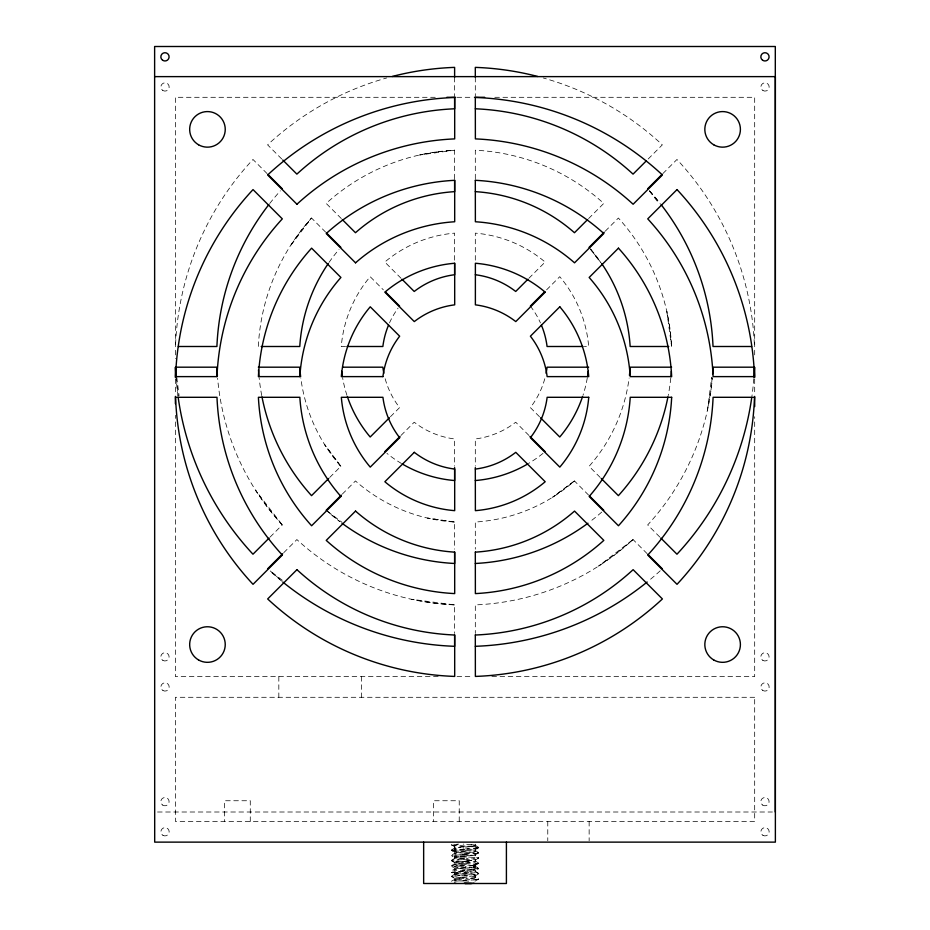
<?xml version="1.0" encoding="UTF-8"?>
<svg xmlns="http://www.w3.org/2000/svg" width="930" height="930" viewBox="0 0 930 930"><rect width="100%" height="100%" fill="white"/><g stroke="black" fill="none" stroke-linecap="round" stroke-linejoin="round"><path stroke-width="0.7" stroke-dasharray="4.65 3.49" d="M712.159 377.313L711.159 388.891L707.404 410.339L711.717 377.255M478.776 863.133L475.044 860.889L463.745 859.762M478.706 863.377L475.253 865.33M478.694 852.659L475.056 850.38L465.047 849.346M478.776 847.463L475.056 845.126L464.012 844.01M467.244 860.994L475.079 860.122L478.752 857.983L475.114 855.658L464.396 854.554M478.787 873.747L475.032 871.398L465.035 870.364M462.257 864.877C450.713 864.656 447.098 867.144 460.885 868.713M451.259 850.125L455.049 847.753L465.035 846.719M467.499 855.716L475.149 854.856L478.683 852.833L461.245 851.334M451.364 850.229L468.418 848.73M451.271 865.865L454.991 863.528L465.035 862.494M454.456 874.258L460.49 873.363A10.672 0.849 -0.7 0 0 473.335 872.968A10.672 0.849 -0.7 0 0 473.428 871.922M475.521 844.208L475.637 845.405M270.13 537.04L282.255 524.927A248.275 248.275 0 0 1 217.62 378.231M329.731 477.45L340.845 466.337A165.517 165.517 0 0 1 300.82 378.068M390.461 416.71L399.598 407.584A82.758 82.758 0 0 1 384.66 376.848M528.903 278.279L545.131 262.051A124.132 124.132 0 0 0 475.311 233.139L475.311 261.818M588.609 218.573L603.768 203.414A206.89 206.89 0 0 0 475.311 150.207L475.311 178.793M648.198 158.983L662.334 144.847A289.649 289.649 0 0 0 543.26 77.969M283.755 552.687L296.879 539.563A248.275 248.275 0 0 0 454.619 604.895L454.619 633.458M342.333 494.097L355.469 480.961A165.517 165.517 0 0 0 454.619 522.032L454.619 549.188M401.039 435.403L414.222 422.22A82.758 82.758 0 0 0 454.619 438.948L454.619 466.197M546.573 289.869L559.755 276.687A124.132 124.132 0 0 1 588.667 346.495L584.365 346.495M605.256 231.175L618.392 218.039A206.89 206.89 0 0 1 671.6 346.495L669.96 328.848L666.81 311.411L671.6 346.495M662.834 173.608L676.97 159.472A289.649 289.649 0 0 1 754.439 346.495M451.399 881.221L455.154 879.257L466.07 878.164M451.364 844.533L454.724 846.916L460.757 847.683M454.479 862.401L466.837 861.029M478.252 874.107L475.16 875.862L469.499 876.572M467.627 850.45C495.004 846.905 461.408 846.021 454.34 845.556M464.5 852.019C458.199 851.066 443.668 856.588 458.943 856.437M465.035 867.737L455.072 868.76L451.236 870.992L454.875 873.235L461.257 874.002M454.538 858.425L451.41 860.529M454.584 874.165L451.457 876.281M473.812 879.885C487.332 878.804 467.709 874.816 464.454 875.583M454.747 853.089L454.433 851.973M475.393 849.52L475.637 850.659M478.299 847.823L470.475 848.602M478.473 853.031L473.94 853.601M454.817 868.829L454.817 867.969M478.45 879.315L477.846 879.455M474.963 881.175L478.683 879.106L466.825 877.955M477.404 858.506L478.171 858.367M474.114 865.563L466.848 866.283M477.729 863.703L470.778 864.342M475.718 879.722L476.927 879.582M460.199 875.514L451.375 876.479L454.433 878.246L454.433 879.571M475.288 848.23L476.602 848.09M453.666 870.782L455.026 870.643M454.154 875.979L455.607 875.851M454.259 849.695L455.747 849.567M469.673 871.294C487.89 869.399 472.789 864.447 464.779 865.098M460.49 877.304L465.291 876.909M454.689 881.187L466.383 880.385M468.104 871.433L466.453 871.573M473.324 858.902L474.951 858.774M474.591 869.306L469.011 869.713L470.045 869.643M467.093 876.769L465.814 876.874M465.035 850.659L467.209 850.485M464.5 855.949L467.151 855.751M474.405 874.584L459.188 875.583M474.009 854.438A10.66 0.802 0.1 0 0 474.347 853.624L471.719 853.763M465.035 866.423L466.221 866.33M474.23 879.85L471.068 880.082M455.991 865.307L457.723 865.179M464.768 871.701L465.744 871.619M456.77 844.219L458.606 844.091M457.037 859.971L458.897 859.832M466.558 854.1L468.697 853.961M463.035 859.564L465.221 859.436M461.722 864.912L466.872 864.586M462.547 870.108L464.709 869.98M467.104 854.066L451.608 855.67M435.263 97.301L175.386 97.301L175.386 358.643M457.049 97.301L473.021 97.301M494.795 97.301L754.683 97.301L754.683 357.19M345.565 346.495L341.264 346.495A124.132 124.132 0 0 1 370.187 276.687L383.369 289.869M438.17 676.61L175.386 676.61L175.386 415.268M457.049 676.61L473.021 676.61M491.889 676.61L754.683 676.61L754.683 416.721M157.53 812.006L772.412 812.006M474.986 857.507L460.966 856.565M463.849 872.514L466.023 872.642M461.943 877.653L467.36 877.978M467.685 862.238L469.778 862.366M461.21 861.831L463.349 861.971M460.931 867.074L471.975 867.771M459.943 856.495L462.024 856.635M460.373 877.548L451.55 876.665M470.092 846.625L472.045 846.765M458.723 851.159L451.515 850.38L453.433 851.369L451.41 850.334M470.255 872.91L472.196 873.049M458.42 866.911L451.445 866.109M471.464 878.246L472.405 878.315M471.022 867.713L477.16 868.236M465.395 848.055L470.499 848.486M466.883 869.201L473.428 869.817M465.035 880.884L468.674 881.175M465.035 853.287L463.768 853.194M455.595 861.436L457.281 861.575M461.466 868.76L465.57 869.097M461.652 874.037L465.035 874.305M463.175 847.881L464.012 847.951M464.186 858.471L461.106 858.216M461.292 863.493L465.035 863.796M460.548 852.915L462.536 853.089M460.722 858.192L454.828 857.46L451.387 855.565M460.513 863.424L454.433 862.482L454.433 863.807M460.164 852.88L454.886 852.217L452.91 851.101M459.897 875.2L454.491 874.409M475.37 847.032L476.66 847.16M452.968 861.168L454.142 861.308M452.805 876.92L453.945 877.048M452.736 850.625L453.84 850.764M452.387 855.833L453.387 855.96M477.311 852.496L478.113 852.636M477.718 873.584L478.369 873.712M472.44 865.76L475.509 866.4L473.556 865.888M451.608 845.161L452.213 845.289M454.642 846.881L454.596 846.87A10.66 0.872 -1.8 0 1 454.456 846.788L454.433 848.032M475.428 855.751L475.637 854.6M451.55 860.901L454.456 862.54M478.683 873.351L475.602 871.619M327.302 511.128L341.961 522.265M282.325 580.274L269.863 570.601L281.813 580.936M326.174 510.268L339.81 521.579A206.89 206.89 0 0 1 328.197 512.081M281.732 158.983L267.596 144.847A289.649 289.649 0 0 1 386.671 77.969M341.333 218.573L326.174 203.414A206.89 206.89 0 0 1 454.619 150.207L454.619 178.793M401.039 278.279L384.811 262.051A124.132 124.132 0 0 1 454.619 233.139L454.619 261.818M539.47 416.71L530.344 407.584A82.758 82.758 0 0 0 545.271 376.848M600.21 477.45L589.085 466.337A165.517 165.517 0 0 0 629.122 378.068M659.8 537.04L647.687 524.927A248.275 248.275 0 0 0 712.322 378.231M267.108 173.608L252.972 159.472A289.649 289.649 0 0 0 175.503 346.495M325.686 232.186L311.538 218.039L300.227 231.675L290.125 246.229L311.538 218.039A206.89 206.89 0 0 0 258.331 346.495M528.903 435.403L515.708 422.22A82.758 82.758 0 0 1 475.311 438.948L475.311 466.197M588.609 495.109L574.461 480.961A165.517 165.517 0 0 1 475.311 522.032L475.311 549.188M647.187 553.699L633.051 539.563A248.275 248.275 0 0 1 475.311 604.895L475.311 633.458M649.559 190.976L659.847 203.193M589.085 247.345L600.78 262.469M649.454 191.057L659.184 203.693M590.806 249.647L600.245 262.318M454.456 857.286L454.433 858.541M475.579 861.087L475.637 859.855M176.758 377.15L179.072 395.645M176.421 378.638L178.06 395.773A289.649 289.649 0 0 1 176.142 378.661M754.683 378.975L754.683 394.936M589.143 821.434L589.143 840.743M547.77 821.434L547.77 840.743M475.637 866.423L475.637 865.109A10.672 0.814 -1.8 0 1 474.23 865.563M475.637 871.677L475.637 870.364A10.672 0.837 1.7 0 0 473.033 869.829M475.637 875.618L475.637 876.932M475.311 77.364L475.311 95.93M459.234 821.434L459.234 800.742L433.589 800.742L433.589 821.434M454.619 77.364L454.619 95.93M454.433 872.991L454.433 874.316M361.584 676.61L361.584 697.291M278.826 676.61L278.826 697.291M250.275 821.434L250.275 800.742L224.618 800.742L224.618 821.434M175.386 378.975L175.386 394.936M753.8 378.661A289.649 289.649 0 0 1 751.986 395.785M660.23 570.788A289.649 289.649 0 0 1 648.268 581.111M281.662 581.111A289.649 289.649 0 0 1 269.712 570.788M670.774 378.057A206.89 206.89 0 0 1 668.205 395.587M601.733 512.081A206.89 206.89 0 0 1 590.132 521.579M261.737 395.587A206.89 206.89 0 0 1 259.168 378.057M587.272 378.057A124.132 124.132 0 0 1 582.982 395.343M543.015 453.375A124.132 124.132 0 0 1 528.391 463.547M401.539 463.547A124.132 124.132 0 0 1 386.926 453.375M346.96 395.343A124.132 124.132 0 0 1 342.659 378.057M389.484 322.919A82.758 82.758 0 0 1 398.121 308.062M530.344 306.098A82.758 82.758 0 0 1 540.446 322.919M329.046 262.388A165.517 165.517 0 0 1 339.055 249.414M590.875 249.414A165.517 165.517 0 0 1 600.885 262.388M269.712 203.507A248.275 248.275 0 0 1 280.395 190.801M649.547 190.801A248.275 248.275 0 0 1 660.23 203.507M469.731 879.699A10.66 0.884 -0.4 0 1 454.991 879.292A10.66 0.884 -0.4 0 1 462.687 878.094M465.058 873.967A10.672 0.86 0.8 0 1 474.428 874.56A10.672 0.86 0.8 0 1 473.847 875.432M457.734 872.782A10.66 0.837 1.2 0 1 455.084 871.829A10.66 0.837 1.2 0 1 464.651 871.48M457.827 867.469A10.672 0.849 1.1 0 1 455.13 866.481A10.672 0.849 1.1 0 1 465.012 866.121M465.663 863.563A10.66 0.802 2.2 0 1 475.056 864.993M475.149 859.797A10.66 0.802 0.8 0 0 475.497 859.692A10.672 0.814 1.9 0 0 466.407 858.46M456.921 857.088A10.672 0.872 0.8 0 1 455.247 856.17A10.672 0.872 0.8 0 1 464.337 855.763M465.058 853.194A10.66 0.802 0.1 0 1 474.347 853.624M473.033 850.857A10.672 0.86 0.3 0 1 474.719 851.775A10.672 0.86 0.3 0 1 465.047 852.229M456.967 851.892A10.672 0.86 0.3 0 1 455.27 850.962A10.672 0.86 0.3 0 1 464.942 850.52M473.614 848.276A10.66 0.814 -0.7 0 1 473.754 849.206M471.138 844.649A10.672 0.884 0.6 0 1 473.614 845.928A10.672 0.884 0.6 0 1 458.502 845.951M473.382 866.597A10.672 0.849 -0.6 0 1 474.602 867.469A10.672 0.849 -0.6 0 1 465.047 868.05M465.023 870.585A10.672 0.837 -0.1 0 1 455.433 870.12A10.672 0.837 -0.1 0 1 456.793 869.248M473.196 861.343A10.672 0.849 -0.3 0 1 474.672 862.25A10.672 0.849 -0.3 0 1 465.047 862.796M464.675 865.319A10.672 0.825 -0.4 0 1 455.235 864.877A10.672 0.825 -0.4 0 1 457.188 863.982M464.454 858.739A10.672 0.86 0 0 1 454.724 857.669A10.672 0.86 0 0 1 469.685 857.111M464.244 854.705A10.672 0.825 -0.2 0 1 456.246 853.438M473.428 845.533A10.672 0.849 0.5 0 1 474.707 846.405A10.672 0.849 0.5 0 1 465.651 846.835M465.023 849.462A10.672 0.825 0.2 0 1 455.77 849.02A10.672 0.825 0.2 0 1 455.956 848.195M463.779 844.149A10.672 0.814 1.4 0 1 463.21 844.138M475.242 877.013A10.672 0.825 -1.6 0 1 466.302 878.304M464.396 880.989A10.672 0.849 -0.5 0 1 455.351 880.571A10.672 0.849 -0.5 0 1 456.653 879.687M468.883 872.503A13.659 0.639 -2.2 0 1 451.457 872.642A13.659 0.639 -2.2 0 1 466.197 871.364M478.45 868.515A13.706 0.651 -2.2 0 1 471.952 869.201M476.765 868.097A13.938 0.837 0.8 0 1 478.706 868.515M478.194 863.447A13.938 0.732 -1.8 0 1 475.358 863.819M469.22 861.389A13.671 0.825 0.5 0 1 451.352 860.424A13.671 0.825 0.5 0 1 469.476 859.82M476.532 857.46A13.904 0.837 0.7 0 1 478.718 857.902M455.2 845.544A13.938 0.709 2 0 1 452.026 845.172M457.886 844.51A13.671 0.849 -0.1 0 1 453.689 844.277M633.051 539.563L616.392 553.582L598.571 566.103L633.051 539.563M574.461 480.961L552.571 497.271L574.461 480.961M436.984 151.846L419.546 154.996L454.619 150.207L436.984 151.846M754.683 697.291L175.386 697.291L175.386 821.434L754.683 821.434L754.683 697.291M454.619 604.895L432.927 603.035L411.467 599.28L454.619 604.895M454.619 522.032L427.614 518.091L454.619 522.032M282.255 524.927L268.224 508.268L255.704 490.447L282.255 524.927M340.845 466.337L324.535 444.447L340.845 466.337M162.587 805.043A4.139 4.139 0 0 0 169.097 802.032A4.139 4.139 0 0 0 163.238 797.905A4.139 4.139 0 0 0 162.587 805.043M762.577 805.043A4.139 4.139 0 0 0 769.087 802.032A4.139 4.139 0 0 0 763.228 797.905A4.139 4.139 0 0 0 762.577 805.043M762.891 660.416A4.139 4.139 0 0 0 769.098 656.836A4.139 4.139 0 0 0 762.891 653.255A4.139 4.139 0 0 0 762.891 660.416M162.901 660.416A4.139 4.139 0 0 0 169.109 656.836A4.139 4.139 0 0 0 162.901 653.255A4.139 4.139 0 0 0 162.901 660.416M762.705 690.374A4.139 4.139 0 0 0 769.157 687.247A4.139 4.139 0 0 0 763.216 683.225A4.139 4.139 0 0 0 762.705 690.374M762.96 90.547A4.139 4.139 0 0 0 769.168 86.955A4.139 4.139 0 0 0 762.96 83.375A4.139 4.139 0 0 0 762.96 90.547M162.715 90.384A4.139 4.139 0 0 0 169.167 87.257A4.139 4.139 0 0 0 163.227 83.235A4.139 4.139 0 0 0 162.715 90.384M162.971 690.537A4.139 4.139 0 0 0 169.179 686.956A4.139 4.139 0 0 0 162.971 683.364A4.139 4.139 0 0 0 162.971 690.537M162.971 835.361A4.139 4.139 0 0 0 169.179 831.78A4.139 4.139 0 0 0 162.971 828.188A4.139 4.139 0 0 0 162.971 835.361M762.96 835.361A4.139 4.139 0 0 0 769.168 831.78A4.139 4.139 0 0 0 762.96 828.188A4.139 4.139 0 0 0 762.96 835.361"/><path stroke-width="1.4" d="M269.13 538.052L252.972 554.21A289.649 289.649 0 0 1 178.142 397.215M328.72 478.462L311.538 495.644A206.89 206.89 0 0 1 261.993 396.936M389.449 417.733L370.187 436.995A124.132 124.132 0 0 1 347.39 396.645M527.88 279.291L515.708 291.462A82.758 82.758 0 0 0 475.311 274.734M587.597 219.585L574.461 232.721A165.517 165.517 0 0 0 475.311 191.65M646.187 160.995L633.051 174.119A248.275 248.275 0 0 0 475.311 108.787M267.596 568.835L282.743 553.699M326.174 510.268L341.333 495.109M384.811 451.631L400.028 436.414M530.344 306.098L544.538 291.892M589.085 247.345L604.244 232.186M647.687 188.755L661.823 174.619M154.694 76.62L775.376 76.62L775.376 842.127L154.694 842.127L154.624 46.5L775.306 46.5L775.306 812.006M446.888 97.301L455.595 97.301M474.474 97.301L484.635 97.301M178.362 346.495L216.911 346.495A248.275 248.275 0 0 1 268.851 204.588M261.191 346.495L299.774 346.495A165.517 165.517 0 0 1 328.278 263.516M347.006 346.495L382.858 346.495A82.758 82.758 0 0 1 388.507 325.175M582.936 346.495L547.073 346.495A82.758 82.758 0 0 0 541.423 325.175M668.74 346.495L630.156 346.495A165.517 165.517 0 0 0 601.663 263.516M751.58 346.495L713.019 346.495A248.275 248.275 0 0 0 661.079 204.588M176.933 367.187L216.911 367.187A248.275 248.275 0 0 0 217.399 375.464M258.331 367.187L299.774 367.187A165.517 165.517 0 0 0 300.646 376.708M342.693 367.187L382.858 367.187A82.758 82.758 0 0 0 383.858 373.255M588.667 367.187L547.073 367.187A82.758 82.758 0 0 1 546.084 373.255M671.6 367.187L630.156 367.187A165.517 165.517 0 0 1 629.447 375.348M464.361 883.047L471.417 883.5M282.743 159.983L296.879 174.119A248.275 248.275 0 0 1 454.619 108.787L454.619 97.359M342.333 219.585L355.469 232.721A165.517 165.517 0 0 1 454.619 191.65L454.619 180.211M402.051 279.291L414.222 291.462A82.758 82.758 0 0 1 454.619 274.734L454.619 263.26A124.132 124.132 0 0 0 384.869 292.171L414.292 321.582A82.758 82.758 0 0 1 454.689 304.842L454.689 263.248M540.481 417.733L559.755 436.995A124.132 124.132 0 0 0 582.552 396.645M601.222 478.462L618.392 495.644A206.89 206.89 0 0 0 667.938 396.936M660.812 538.052L676.97 554.21A289.649 289.649 0 0 0 751.789 397.215M268.119 174.619L282.255 188.755M326.697 233.198L340.845 247.345M385.392 291.892L399.598 306.098M529.914 436.414L545.131 451.631M589.62 496.12L603.768 510.268M648.198 554.699L662.334 568.835M754.683 367.35L754.683 377.522M754.683 396.389L754.683 406.561M506.408 842.127L506.408 883.5L423.65 883.5L423.65 842.127M475.311 77.364L475.311 67.379A289.649 289.649 0 0 1 537.714 76.469M475.311 97.359L475.381 138.896A248.275 248.275 0 0 1 633.121 204.24L662.404 174.956A289.649 289.649 0 0 0 475.381 97.487M475.311 180.211L475.381 221.758A165.517 165.517 0 0 1 574.531 262.83L603.826 233.523A206.89 206.89 0 0 0 475.381 180.315M475.311 467.639L475.381 510.663A124.132 124.132 0 0 0 545.189 481.74L515.778 452.329A82.758 82.758 0 0 1 475.381 469.069M475.311 552.048L475.381 593.596A206.89 206.89 0 0 0 603.826 540.388L574.531 511.082A165.517 165.517 0 0 1 475.381 552.141M475.311 634.888L475.381 676.424A289.649 289.649 0 0 0 662.404 598.955L633.121 569.672A248.275 248.275 0 0 1 475.381 635.016M454.619 77.364L454.619 67.379A289.649 289.649 0 0 0 392.216 76.469M454.619 467.639L454.619 480.543A124.132 124.132 0 0 1 402.725 464.244M454.619 552.048L454.619 563.475A206.89 206.89 0 0 1 341.984 523.218M454.619 634.888L454.619 646.304A289.649 289.649 0 0 1 282.778 582.017M175.386 367.35L175.386 377.522M175.386 396.389L175.386 403.655M712.636 374.093A248.275 248.275 0 0 0 713.019 367.187L754.439 367.187A289.649 289.649 0 0 1 753.904 377.22M647.152 582.017A289.649 289.649 0 0 1 475.311 646.304M176.037 377.22A289.649 289.649 0 0 1 175.503 367.187M671.355 371.268A206.89 206.89 0 0 1 670.902 376.708M587.946 523.218A206.89 206.89 0 0 1 475.311 563.475M259.028 376.708A206.89 206.89 0 0 1 258.482 369.908M588.26 371.279A124.132 124.132 0 0 1 587.504 376.708M527.217 464.244A124.132 124.132 0 0 1 475.311 480.543M342.438 376.708A124.132 124.132 0 0 1 341.67 371.279M474.056 883.186A10.672 0.825 -0.4 0 1 465.116 883.628M456.037 883.395A10.66 0.814 1 0 1 454.491 883.023M282.313 555.047L253.03 584.319A289.649 289.649 0 0 1 175.561 397.296L216.981 397.296A248.275 248.275 0 0 0 282.313 555.047M340.915 496.446L311.608 525.752A206.89 206.89 0 0 1 258.401 397.296L299.844 397.296A165.517 165.517 0 0 0 340.915 496.446M399.656 437.704L370.245 467.116A124.132 124.132 0 0 1 341.333 397.296L382.928 397.296A82.758 82.758 0 0 0 399.656 437.704M545.189 292.171L515.778 321.582A82.758 82.758 0 0 0 475.381 304.842L475.381 263.248A124.132 124.132 0 0 1 545.189 292.171M296.949 569.672L267.666 598.955A289.649 289.649 0 0 0 454.689 676.424L454.689 635.016A248.275 248.275 0 0 1 296.949 569.672M355.539 511.082L326.232 540.388A206.89 206.89 0 0 0 454.689 593.596L454.689 552.141A165.517 165.517 0 0 1 355.539 511.082M414.292 452.329L384.869 481.74A124.132 124.132 0 0 0 454.689 510.663L454.689 469.069A82.758 82.758 0 0 1 414.292 452.329M559.814 306.795L530.402 336.207A82.758 82.758 0 0 1 547.142 376.615L588.737 376.615A124.132 124.132 0 0 0 559.814 306.795M618.462 248.159L589.155 277.466A165.517 165.517 0 0 1 630.226 376.615L671.669 376.615A206.89 206.89 0 0 0 618.462 248.159M677.028 189.592L647.745 218.864A248.275 248.275 0 0 1 713.089 376.615L754.497 376.615A289.649 289.649 0 0 0 677.028 189.592M216.981 376.615L175.561 376.615A289.649 289.649 0 0 1 253.03 189.592L282.313 218.864A248.275 248.275 0 0 0 216.981 376.615M299.844 376.615L258.401 376.615A206.89 206.89 0 0 1 311.608 248.159L340.915 277.466A165.517 165.517 0 0 0 299.844 376.615M382.928 376.615L341.333 376.615A124.132 124.132 0 0 1 370.245 306.795L399.656 336.207A82.758 82.758 0 0 0 382.928 376.615M588.737 397.296L547.142 397.296A82.758 82.758 0 0 1 530.402 437.704L559.814 467.116A124.132 124.132 0 0 0 588.737 397.296M671.669 397.296L630.226 397.296A165.517 165.517 0 0 1 589.155 496.446L618.462 525.752A206.89 206.89 0 0 0 671.669 397.296M754.497 397.296L713.089 397.296A248.275 248.275 0 0 1 647.745 555.047L677.028 584.319A289.649 289.649 0 0 0 754.497 397.296M296.949 204.24L267.666 174.956A289.649 289.649 0 0 1 454.689 97.487L454.689 138.896A248.275 248.275 0 0 0 296.949 204.24M355.539 262.83L326.232 233.523A206.89 206.89 0 0 1 454.689 180.315L454.689 221.758A165.517 165.517 0 0 0 355.539 262.83M762.577 60.229A4.139 4.139 0 0 0 769.087 57.218A4.139 4.139 0 0 0 763.228 53.091A4.139 4.139 0 0 0 762.577 60.229M162.587 60.229A4.139 4.139 0 0 0 169.097 57.218A4.139 4.139 0 0 0 163.238 53.091A4.139 4.139 0 0 0 162.587 60.229M198.555 144.778A17.798 17.798 0 0 0 225.246 129.375A17.798 17.798 0 0 0 198.555 113.96A17.798 17.798 0 0 0 198.555 144.778M713.717 144.778A17.798 17.798 0 0 0 740.408 129.375A17.798 17.798 0 0 0 713.717 113.96A17.798 17.798 0 0 0 713.717 144.778M713.717 659.951A17.798 17.798 0 0 0 740.408 644.537A17.798 17.798 0 0 0 713.717 629.133A17.798 17.798 0 0 0 713.717 659.951M198.555 659.951A17.798 17.798 0 0 0 225.246 644.537A17.798 17.798 0 0 0 198.555 629.133A17.798 17.798 0 0 0 198.555 659.951"/></g></svg>
